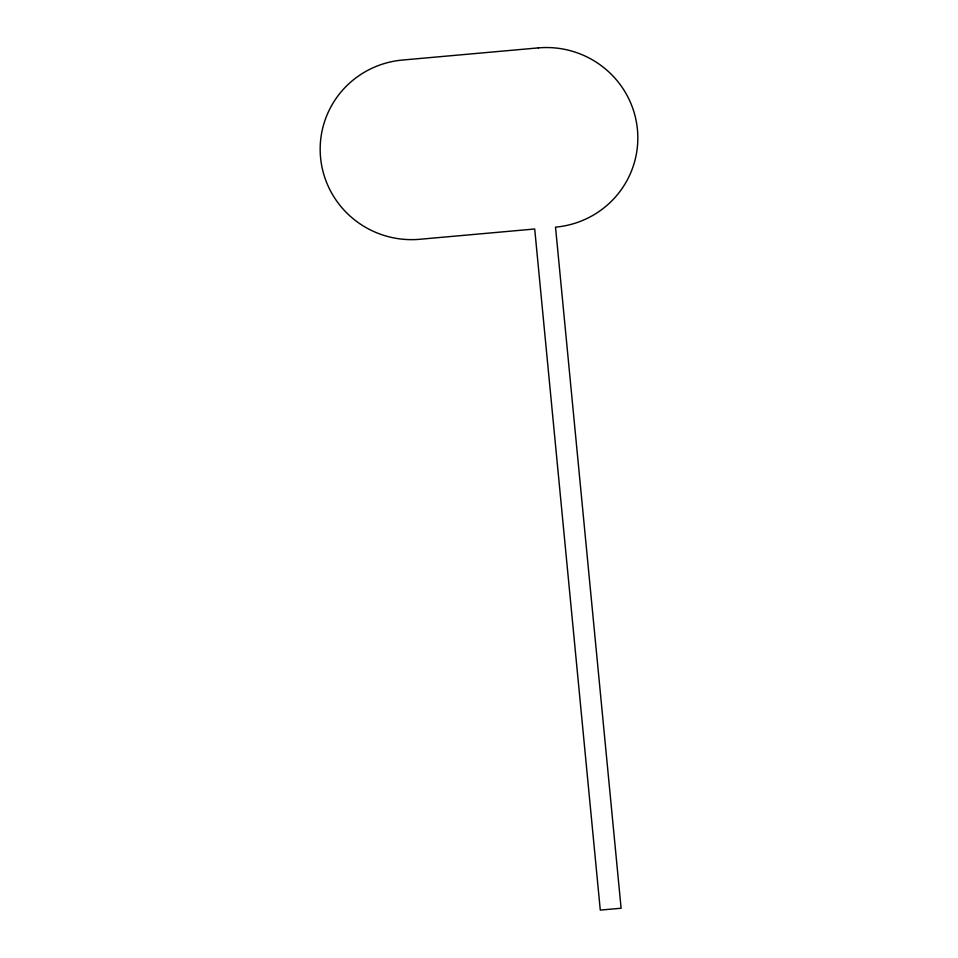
<?xml version="1.0" encoding="UTF-8"?>
<svg xmlns="http://www.w3.org/2000/svg" width="958" height="958" viewBox="0 0 958 958"><rect width="100%" height="100%" fill="white"/><g stroke="black" fill="none" stroke-linecap="round" stroke-linejoin="round"><path stroke-width="1.44" d="M538.264 47.9L402.48 60.043A90.986 89.932 12.6 0 0 320.583 157.759A90.986 89.932 12.6 0 0 419.736 239.284L534.708 228.998L600.283 910.1L621.107 908.244L555.52 227.142A90.986 89.932 12.6 0 0 637.417 129.426A90.986 89.932 12.6 0 0 538.264 47.9"/></g></svg>
